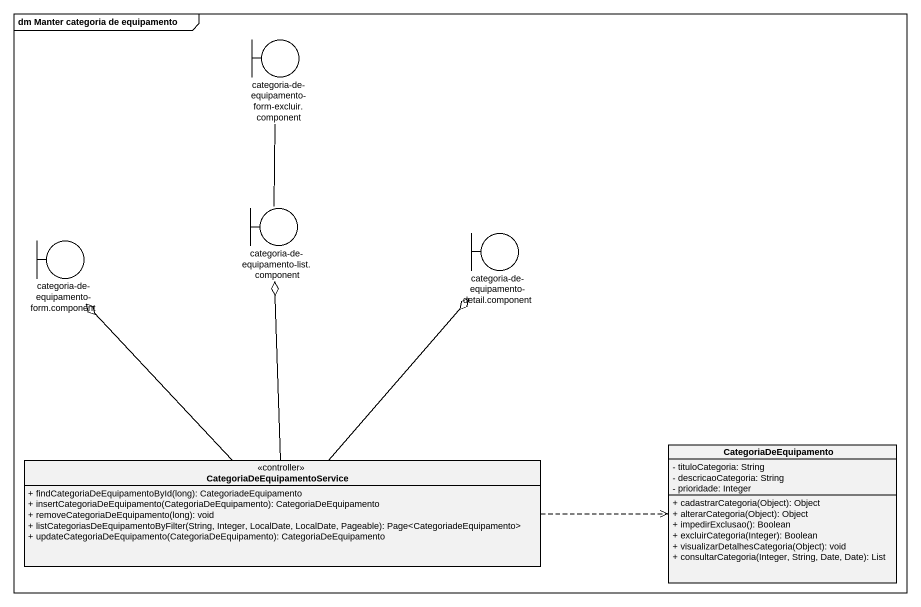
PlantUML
@startuml
mainframe dm Manter categoria de equipamento
allowmixing
hide circle
hide empty members
skinparam classAttributeIconSize 0
boundary "categoria-de-equipamento-form-excluir.component" as categoria_de_equipamento
boundary "categoria-de-equipamento-list.component" as categoria_de_equipamento_2
boundary "categoria-de-equipamento-form.component" as categoria_de_equipamento_3
boundary "categoria-de-equipamento-detail.component" as categoria_de_equipamento_4
class CategoriaDeEquipamento {
  - tituloCategoria: String
  - descricaoCategoria: String
  - prioridade: Integer
  + cadastrarCategoria(Object): Object
  + alterarCategoria(Object): Object
  + impedirExclusao(): Boolean
  + excluirCategoria(Integer): Boolean
  + visualizarDetalhesCategoria(Object): void
  + consultarCategoria(Integer, String, Date, Date): List
}
class "CategoriaDeEquipamentoService" as CategoriaDeEquipamentoServic <<controller>> {
  + findCategoriaDeEquipamentoById(long): CategoriadeEquipamento
  + insertCategoriaDeEquipamento(CategoriaDeEquipamento): CategoriaDeEquipamento
  + removeCategoriaDeEquipamento(long): void
  + listCategoriasDeEquipamentoByFilter(String, Integer, LocalDate, LocalDate, Pageable): Page<CategoriadeEquipamento>
  + updateCategoriaDeEquipamento(CategoriaDeEquipamento): CategoriaDeEquipamento
}
categoria_de_equipamento -- categoria_de_equipamento_2
CategoriaDeEquipamentoServic -up-o categoria_de_equipamento_2
CategoriaDeEquipamentoServic -up-o categoria_de_equipamento_3
CategoriaDeEquipamentoServic -up-o categoria_de_equipamento_4
CategoriaDeEquipamentoServic .right.> CategoriaDeEquipamento
@enduml
